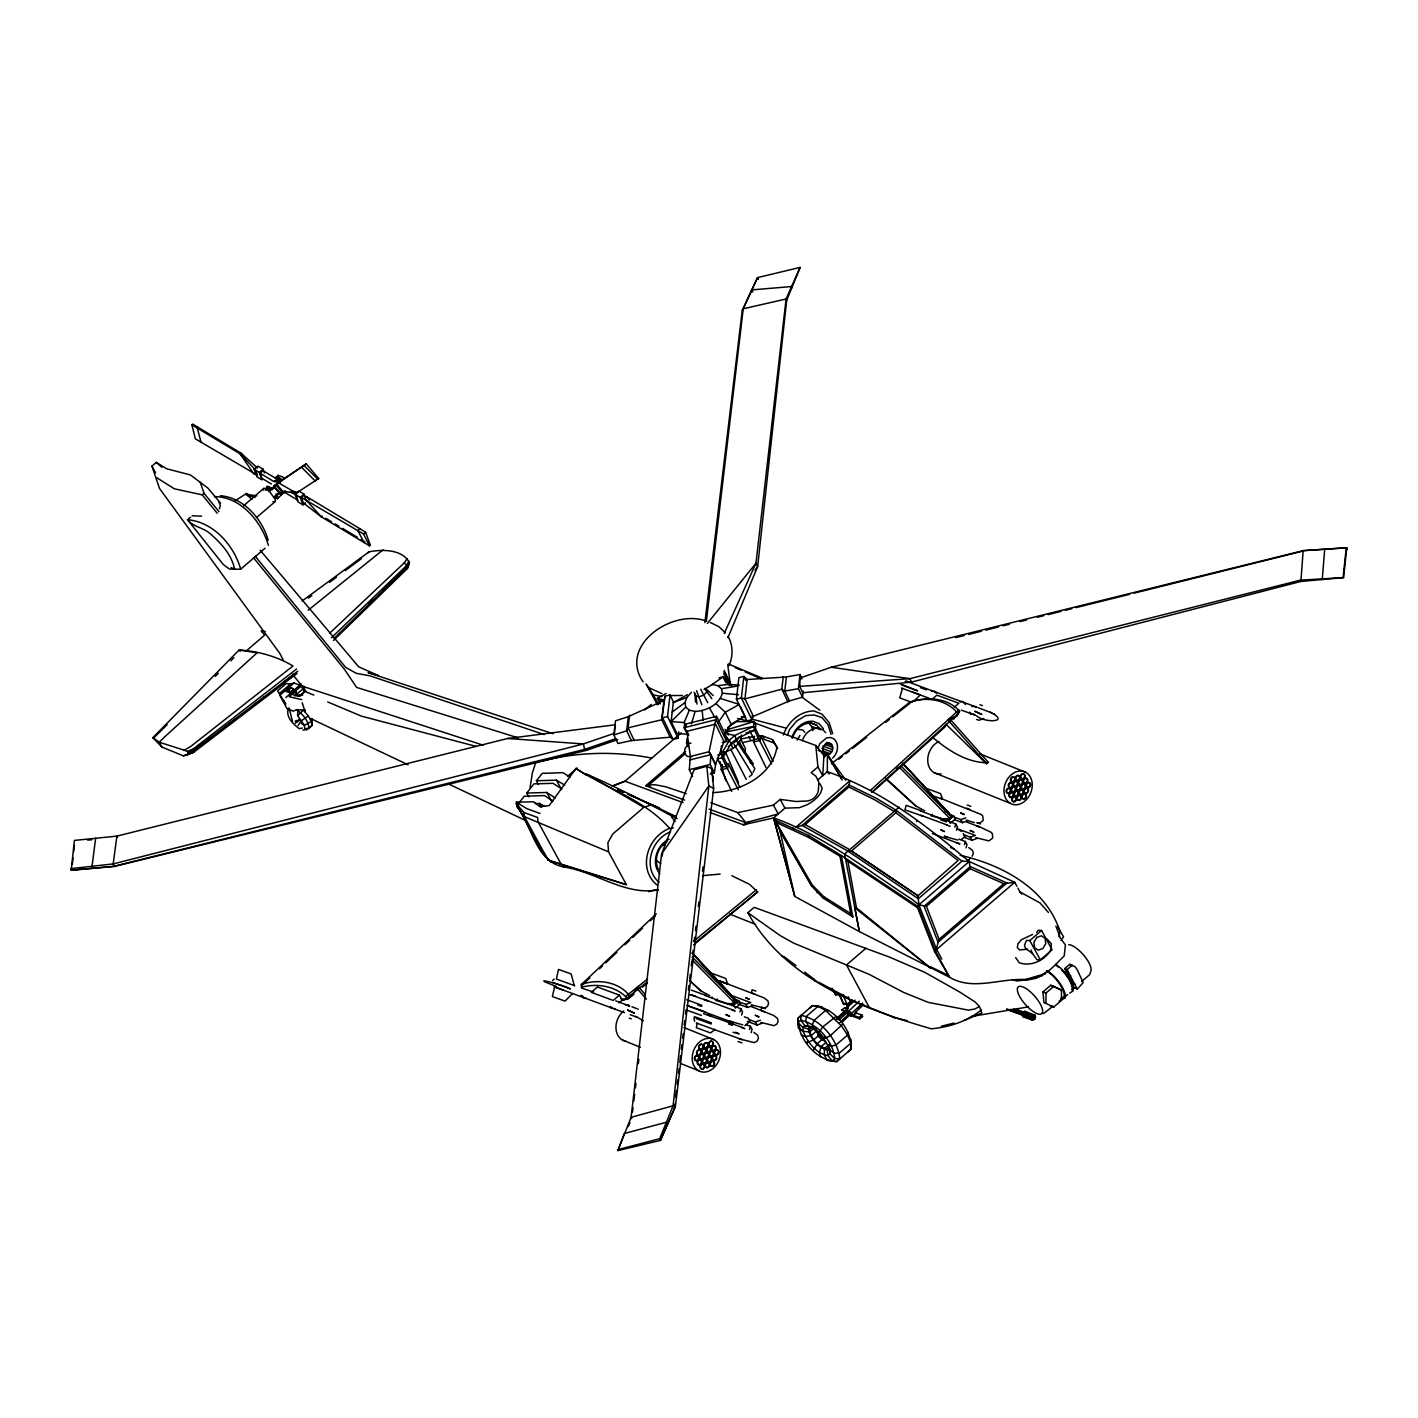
<?xml version="1.0" encoding="UTF-8"?>
<svg xmlns="http://www.w3.org/2000/svg" width="1418" height="1418" viewBox="0 0 1418 1418"><rect width="100%" height="100%" fill="white"/><g stroke="black" fill="none" stroke-linecap="round" stroke-linejoin="round"><path stroke-width="1.5" d="M721.354 745.903L721.337 754.146L722.985 757.549L717.597 758.914M1034.307 1016.157L1035.087 1015.235L1024.86 1011.3L1022.165 1013.604L1023.211 1016.777L1032.038 1020.021L1035.069 1018.815L1035.087 1015.235L1032.074 1015.199L1031.01 1016.866L1032.038 1020.021L1032.57 1016.139L1034.608 1017.114L1032.57 1018.886M1031.967 1018.159L1022.165 1015.518L1023.052 1014.88L1022.165 1013.604M1053.663 1007.099L1045.97 1003.412L1046.023 993.043L1053.769 986.379L1061.479 990.083L1061.426 1000.434L1053.663 1007.099L1049.94 1005.734M851.172 1044.499L851.101 1049.054L848.141 1051.855M593.681 992.086L581.788 988.133L581.362 984.517L656.286 913.866M581.788 988.133L581.362 984.517C597.758 978.509 618.904 981.664 629.84 996.056L628.706 998.449L622.236 1000.293L619.418 995.135L597.421 987.034L591.253 992.352L613.25 1000.452L619.418 995.135M798.334 1024.009C800.869 1042 817.796 1060.841 836.815 1061.586L851.101 1049.054C852.094 1028.493 833.199 1006.691 812.408 1005.592L798.121 1018.124L798.245 1027.873L803.084 1031.276C807.462 1041.929 815.988 1053.645 827.988 1055.595L832.189 1061.036L836.815 1061.586L839.775 1058.803C837.79 1039.199 820.473 1019.258 801.081 1015.323L798.121 1018.124L798.334 1024.009L800.851 1030.088M801.081 1015.323L800.656 1020.216L804.857 1025.657C816.857 1027.607 825.382 1039.323 829.76 1049.976L834.617 1053.361L839.545 1052.9L850.889 1043.152L850.977 1039.288M823.752 898.392L811.628 885.842L779.935 830.788L775.416 820.224L808.49 835.45L841.388 855.515L852.821 916.932L823.592 898.303L823.645 896.619L812.053 884.761L773.608 817.902L743.351 824.797L710.117 812.567M299.482 694.873L299.428 696.008L302.708 694.997L301.945 694.111L298.046 695.937L294.678 695.618L292.622 693.969L297.355 688.847L296.592 687.978L301.449 684.203M799.699 686.383L800.142 677.964L831.32 667.24L1303.16 550.663L1346.781 547.773L1343.608 577.587L1300.891 581.451L911.561 682.076L802.801 692.764L799.699 686.383L909.913 678.673L1300.271 580.175L1343.608 577.587M662.029 856.259L662.667 853.459M797.182 740.054L799.912 735.446M815.775 745.478L823.947 755.51L822.724 775.681L817.938 766.89L815.775 745.478L753.862 722.684L737.537 718.43M826.375 755.014C831.763 755.262 835.007 747.304 830.824 743.812L829.051 743.121C823.663 742.872 820.402 750.849 824.602 754.341M692.604 776.497L689.308 769.69L690.371 756.45L686.915 731.316L684.203 727.7L684.575 724.35L716.533 716.32L727.044 738.034L726.672 741.384L722.4 742.447M710.188 773.998L714.371 772.952L710.241 764.444L710.861 754.66L709.106 751.735L716.533 716.32M820.012 783.782L822.156 788.178L820.668 792.768A20.65 10.227 -28.6 0 1 806.399 805.052L799.486 807.657L784.952 808.154L773.608 817.902C824.744 835.982 867.55 870.546 912.554 899.686L918.864 904.826L926.433 906.297L970.125 868.738L969.256 861.488L962.946 856.366C921.824 822.086 878.54 789.152 827.332 771.711L817.69 780.006M297.55 715.097L298.099 709.549M72.389 864.111L73.045 857.872M73.701 851.651L74.374 845.412M1343.183 576.736L1346.267 547.667L1347.1 549.369M687.322 694.731L673.32 702.495L671.122 721.567L676.9 733.496L687.73 734.294M704.906 622.626L742.217 310.471L757.513 277.609L800.124 267.399L786.706 300.262L757.637 566.615L727.948 637.621M678.814 731.759L678.07 738.229L673.125 739.469L670.218 737.2L631.4 740.604L617.982 743.493L613.852 734.985L615.483 720.84L628.28 716.675L663.979 700.403L665.077 696.185L670.04 694.944L673.851 702.832M628.28 716.675L626.667 730.819L631.4 740.604M629.574 715.168L628.121 727.806L626.667 730.819L613.852 734.985M663.979 700.403L661.763 719.759L670.218 737.2M665.077 696.185L661.763 719.759L628.121 727.806L634.307 740.586M678.07 738.229L667.559 716.515L670.04 694.944M688.191 746.666L686.542 743.262L687.092 738.406M712.545 780.946L713.059 776.479L711.162 772.544M721.762 765.33L721.266 769.797L731.723 791.404M722.17 764.532L721.266 769.797L727.859 768.131L728.373 763.682L726.583 763.416L722.241 754.482M728.852 729.189L754.146 721.567L753.596 726.424L734.896 735.481L727.079 733.833L728.852 729.189L727.806 727.416L736.491 721.638L754.146 721.567L755.794 724.97L755.245 729.827L736.545 738.884L731.05 743.599L722.985 757.549L724.084 752.072M726.583 763.416L726.229 766.394L738.335 789.755M803.226 691.098L802.517 697.16L789.507 700.9L753.401 716.32L751.894 719.688L746.931 720.929L736.421 699.234L738.902 677.644L743.847 676.404L747.162 679.523L786.387 676.971L800.018 674.507L801.666 677.91M747.162 679.523L744.946 698.861L753.401 716.32M723.393 752.479C731.635 750.459 741.313 744.397 741.401 735.003M745.07 751.629L745.407 748.651L740.657 738.831M752.391 715.381L751.894 719.688L741.366 697.975L743.847 676.404L745.762 680.356M754.128 737.52L753.614 741.986L765.986 767.528M755.298 728.108L758.931 735.605L758.577 738.583L771.64 763.894M783.268 676.563L781.814 689.219L788 701.981M786.387 676.971L784.757 691.115L789.507 700.9M802.517 697.16L798.405 688.652L800.018 674.507M661.603 853.937L631.099 1117.313L617.876 1150.601L660.487 1140.391L675.376 1106.678L713.662 788.355L711.659 768.627L706.802 766.252L694.093 769.814L661.603 853.937L708.823 785.98L706.802 766.252M706.412 620.8L743.245 308.787L757.513 277.609L758.329 279.311L756.822 278.743M713.662 788.355L708.823 785.98L673.089 1105.81L659.671 1138.689L660.487 1140.391L674.33 1108.362L674.862 1103.966M675.642 1097.39L676.421 1090.814M677.201 1084.221L677.733 1079.842M678.513 1073.249L679.027 1068.871M679.807 1062.277L680.605 1055.701M681.384 1049.107L681.898 1044.729M682.678 1038.136L683.21 1033.757M684.256 1024.984L684.77 1020.588M685.55 1014.012L686.082 1009.616M688.421 989.87L688.953 985.475M689.733 978.899L690.247 974.503M691.293 965.729L691.824 961.333M692.604 954.757L693.118 950.361M694.164 941.587L694.696 937.192M695.476 930.616L695.99 926.22M698.347 906.474L698.861 902.096M702.513 871.361L703.044 866.983M632.499 1111.996L633.031 1107.618M633.828 1101.024L634.626 1094.43M635.424 1087.854L635.955 1083.458M638.33 1063.713L638.862 1059.317M71.733 870.333L70.9 868.631L113.192 863.916L583.365 743.954L614.561 733.23L615.004 724.811L507.679 738.477L116.896 836.124L74.392 840.413L71.219 870.227L114.433 866.469L586.467 750.335L617.663 739.611M95.644 838.268L92.046 866.274L93.092 868.401M333.443 640.546L407.391 568.547L409.412 562.538C402.127 549.05 382.133 549.28 369.034 551.815L302.14 601.002M848.85 787.025L849.701 780.964L795.959 827.173L805.194 824.567L848.85 787.025L874.445 799.646L894.138 811.451M714.371 772.952L715.594 764.444L710.861 754.66L689.928 759.906M1033.492 1015.767L1033.687 1014.561M817.176 892.72L817.388 891.248M530.048 787.77L532.406 772.845L535.844 762.157M848.017 1032.162L847.539 1035.069L850.889 1043.152M697.142 1023.158L696.344 1027.713L710.56 1032.942L714.991 1029.503L714.052 1029.397M1058.945 936.784L1059.973 931.466C1046.059 888.129 1002.012 864.82 960.128 855.249M1061.71 939.957L1065.397 944.884L1064.227 955.874C1053.273 966.527 1042.124 980.707 1025.108 979.537C1000.133 978.19 972.748 991.022 949.599 977.286L935.561 951.496L939.088 939.319L1003.784 883.68L1014.721 882.28L1016.883 886.232M781.017 830.806L779.935 830.788L794.771 896.424L773.608 817.902L794.771 896.424L859.361 931.573L949.599 977.286L934.568 951.602L917.552 907.733L918.864 904.826L969.256 861.488L1014.721 882.28L936.589 949.457L941.853 959.117M552.488 982.373L570.426 988.966C566.349 985.74 522.763 974.148 556.618 986.467M574.751 985.705L556.352 979.04L558.515 969.433L571.17 973.971L574.29 985.652M694.2 1017.752L694.448 1016.635L711.375 1022.857L711.109 1023.991L696.078 1018.443M729.437 1020.871L732.982 1022.165L732.291 1025.285L728.497 1023.956M733 1032.233L739.115 1033.846L735.623 1032.251M754.961 994.195L751.416 992.884L752.107 989.782L755.9 991.111M764.532 1011.761L760.97 1010.467L761.679 1007.347M916.471 821.625L916.719 820.508M954.03 849.063L950.539 847.468M288.492 708.273C285.231 716.657 293.101 724.049 299.198 728.639L302.282 728.037M277.981 482.563L277.379 485.009L282.643 491.213L296.344 493.074L318.696 478.486L306.27 463.881L277.981 482.563L296.344 493.074L297.177 492.347L293.03 491.372M279.47 483.201L280.073 480.755M749.856 730.749L754.181 739.682L753.614 741.986L760.225 740.32L760.739 735.853L758.931 735.605M286.135 691.452L289.219 687.056L293.721 689.095L289.52 692.693L286.135 691.452L288.935 689.042M739.93 1011.991L740.834 1008.712L704.976 995.507M741.596 1015.058L742.518 1011.796L740.834 1008.712M749.502 1029.557L750.406 1026.295L745.584 1024.505M751.168 1032.641L752.072 1029.362L750.406 1026.295M954.846 827.208L955.75 823.929L919.892 810.724M956.512 830.274L957.434 827.013L955.75 823.929M964.4 844.774L965.321 841.512L958.887 839.137M966.083 847.858L966.987 844.579L965.321 841.512M219.4 508.796L220.357 505.428L218.868 501.883M691.417 723.836L695.121 711.428C706.394 710.95 719.139 704.781 722.365 693.225L721.496 688.74L717.916 685.656L712.155 684.451L723.091 676.882L728.497 684.398L739.345 685.195M263.163 490.149L263.713 488.412L265.769 488.466L268.782 490.291L275.535 499.969L274.986 501.706L256.516 517.588M267.027 486.339L266.513 487.952L267.754 488.926L267.027 486.339L272.185 488.501M275.571 478.256L278.017 475.349L283.44 477.334M277.432 477.192L278.017 475.349M284.788 491.355L277.556 498.728L276.014 493.907M277.024 494.279L277.556 498.728L274.915 497.364L276.421 497.399M813.258 1050.632L817.335 1043.577L822.369 1039.252L826.091 1042.372L821.04 1046.697L819.444 1052.44L820.543 1056.747M818.735 1033.279L822.529 1027.111L835.946 1016.529M821.766 1039.518L820.313 1033.793L817.778 1033.474L818.328 1035.654L823.752 1037.657L823.84 1040.28L820.473 1038.437L821.607 1034.874M728.941 665.769C733.088 656.605 733.283 645.314 728.108 636.522M787.398 735.322L789.542 729.49L796.721 720.982L805.637 715.647L814.145 714.973L821.926 717.579L828.023 724.704L831.09 734.435M695.121 711.428L689.361 710.205L685.78 707.121L684.912 702.637L686.897 697.443L691.417 692.321M715.594 764.444L724.013 741.579L715.558 724.137L686.915 731.316L688.793 735.198M791.847 737.892C794.399 728.675 802.801 720.734 812.744 721.195L818.895 723.534L823.397 728.675M792.609 737.945C794.878 729.738 802.358 722.684 811.22 723.074L816.697 725.165L820.703 729.738L811.575 726.37L807.569 721.815M802.375 740.745C804.396 733.726 810.954 727.877 818.487 728.214L823.291 730.04L825.648 732.716M818.151 747.942L819.888 743.581L826.481 737.927L830.328 737.466L833.784 738.796C839.74 743.759 837.932 753.33 832.614 758.081M812.053 884.761L811.628 885.842L779.935 830.788M783.374 735.038C787.717 722.17 799.912 711.003 813.95 710.967L822.139 714.264L829.105 722.524L832.703 733.673M689.361 710.205L684.132 722.542L686.064 726.512M303.257 692.888L304.852 689.183M617.876 1150.601L624.274 1133.531L666.389 1122.241L668.179 1123.198L667.417 1124.385M628.245 1126.601L629.982 1122.595M408.685 561.227L406.948 565.215L331.369 637.834M800.124 267.399L786.086 298.985L755.989 563.212L724.244 633.367M407.391 568.547L409.412 562.538M645.208 994.514L638.047 986.414L632.074 995.56L629.025 996.872M753.135 772.367L754.872 768.627L737.626 743.014M296.592 687.978L295.121 691.045L296.291 694.377L299.428 696.008L304.285 692.232M824.691 1037.09L823.716 1038.88L830.221 1035.76L842.753 1024.168M646.892 982.16L625.48 999.3L621.013 998.892M831.391 763.806L909.612 702.3C925.919 696.415 947.649 697.443 959.596 711.287L953.694 719.139M152.86 737.679L159.241 742.217L184.234 750.193L190.632 746.542L292.977 665.981C276.953 656.339 257.597 651.057 239.093 650.011L152.86 737.679L161.882 747.056L183.347 755.829L186.857 755.032L188.186 752.728L194 750.228L297.727 671.246M959.596 711.287L956.955 716.214L953.658 717.118M742.217 310.471L743.245 308.787L786.086 298.985L786.706 300.262M674.33 1108.362L675.376 1106.678L673.089 1105.81L631.099 1117.313L631.719 1118.589M739.345 736.704L737.165 740.161L728.249 746.648M807.675 1041.167L806.47 1043.01L813.861 1039.678L818.895 1035.353L816.201 1031.258L811.167 1035.601L805.264 1036.523L801.205 1035.016M329.525 633.35L404.29 562.84L407.126 558.55M298.046 725.502L301.254 720.681M943.59 727.7L945.983 724.226L985.386 762.724L986.662 763.699L988.275 762.317L949.581 718.571L947.968 719.954L986.662 763.699M717.792 722.95L725.307 712.208L739.327 704.445L720.379 698.436M723.57 734.861L731.085 724.119L745.106 716.356L740.285 706.43M673.266 827.917L669.58 828.396C645.438 800.195 606.549 788.443 575.938 768.45L549.245 805.53L540.045 806.789L533.753 801.808L516.453 802.145L517.038 806.629C532.424 826.109 535.455 862.41 564.594 867.142C595.755 871.893 626.047 896.247 658.306 889.777M1036.647 932.424L1038.206 930.297L1041.574 930.456L1052.085 949.794L1040.333 959.897L1036.948 959.702L1032.481 953.481L1025.586 948.482L1024.47 945.168L1026.455 940.418L1029.822 940.559L1041.574 930.456M972.128 856.206L973.351 853.53L972.606 850.499L968.742 847.592M755.014 570.125L757.637 566.615L755.989 563.212L707.281 623.477M518.049 804.059L524.27 796.172L544.459 795.604L552.931 801.152M528.79 796.827L526.734 793.052L533.948 783.87L553.073 783.321L561.634 788.851M538.468 784.526L536.412 780.751L542.243 773.359L562.893 772.686L570.001 777.082M849.683 1003.412L852.661 1000.239L847.078 1004.334L842.877 994.567M847.397 1008.57L844.933 1007.666L841.867 1009.917L847.29 1011.92L848.035 1010.999L851.066 1016.068L856.72 1013.196L862.126 1015.182L862.729 1016.582L859.663 1018.833L851.544 1015.855M958.869 709.975L870.617 790.234M688.563 744.131L685.071 748.314L684.238 753.33L687.429 756.468L691.683 756.733M295.263 723.286L299.322 719.156M153.428 738.246L167.129 724.704M215.288 676.386L218.39 673.266M230.833 660.806L233.935 657.686M685.78 707.121L671.122 721.567L684.132 722.542L686.294 725.537M857.872 1008.517L862.25 1004.245M334.063 638.366L407.657 566.526L404.29 562.84M368.591 604.369L373.342 599.761M382.825 590.544L392.325 581.345M852.892 1000.523L846.404 1008.216L847.503 1011.938L850.889 1013.994M841.867 1022.413L849.382 1015.253M854.575 1013.179L863.597 1004.582M913.99 700.953L920.335 694.944L912.359 692.019M841.583 1021.758L849.222 1014.526M581.841 985.404L589.817 977.888M599.371 968.866L602.561 965.853M605.752 962.857L616.919 952.329M624.877 944.813L629.663 940.294M632.853 937.298L642.425 928.276M650.401 920.761L655.169 916.241M809.448 1008.375L812.408 1005.592L822.032 1006.78M819.32 1032.304L809.838 1026.667L808.331 1028.085C809.341 1038.082 818.168 1048.256 828.059 1050.259L829.565 1048.824L828.236 1044.977M829.76 1049.976L829.902 1053.787L827.988 1055.595L826.995 1048.895C818.257 1047.122 810.44 1038.118 809.554 1029.291L810.883 1028.032M839.633 1022.857L850.481 1012.594M826.995 1048.895L828.342 1047.636M832.189 1061.036L834.794 1058.572L839.775 1058.803M731.83 875.704L749.502 884.336L757.691 891.904L693.562 945.026M839.066 1020.109L859.29 1001.179M852.36 1012.629L862.693 1003.022M855.125 1000.151L846.404 1008.216L847.804 1009.137L836.815 1019.223M837.205 1019.524L844.933 1012.399M836.212 1018.798L845.022 1010.768M871.751 792.308L958.089 713.821C947.135 699.428 926.007 696.273 909.612 702.3M872.3 792.254L945.558 726.459M969.256 861.488L962.007 861.169L918.315 898.746L918.066 895.733L958.107 860.513L895.928 812.744L895.821 810.015L876.129 798.192L849.116 785.005L802.109 825.418L847.964 851.154L918.315 898.746L918.864 904.826L936.589 949.457M191.873 424.815L240.067 453.831L255.488 469.854L257.491 475.331L195.347 438.836L191.873 424.815L192.706 424.088L240.918 453.104L257.58 468.046M283.352 660.487L279.878 653.485L159.525 488.466L151.939 466.114L156.281 462.374L166.704 468.791L190.455 474.959L207.843 488.04L220.552 503.142M198.165 427.367L197.315 428.094L201.019 442.239M156.476 477.582L174.361 488.802L202.189 494.847L204.015 493.287L200.257 482.368M190.632 517.109L187.548 519.75L223.282 564.524L229.486 569.079L234.59 569.061C231.524 554.367 220.836 542.881 209.811 533.381C203.004 527.496 193.291 526.982 187.548 519.75C213.249 521.789 234.059 545.363 240.688 569.185L235.016 569.203L231.099 567.643M254.212 469.393L259.264 472.442L261.993 479.887L256.942 476.838L254.212 469.393L257.987 466.15L263.057 469.181L264.404 472.921M259.264 472.442L263.057 469.181M271.387 483.999L261.976 478.345L260.114 473.257L263.057 470.723L277.059 479.142L274.117 481.677M252.049 499.242L245.722 494.173L256.924 495.892M243.559 505.747L263.713 488.412M265.219 490.185L268.144 487.668L272.611 489.759L271.76 488.767L268.835 491.284L275.074 487.26L279.966 493.021L274.418 496.938M274.862 481.89L277.804 479.373L281.526 480.737L278.584 483.254M266.726 490.238L269.65 487.703L268.941 486.392M276.368 481.925L279.311 479.408L278.123 477.21L275.925 477.157L277.804 479.373M285.443 491.089L280.675 494.705L273.532 486.303L306.27 463.881M273.532 486.303L279.559 481.588M268.941 491.567L271.76 488.076M303.736 465.529L301.626 467.32L315.133 480.968L315.966 480.241M273.727 497.044L279.966 492.383M280.675 494.705L284.451 491.461M305.473 502.681L302.956 504.843L297.904 501.812L295.174 494.35L298.95 491.107L304.001 494.155L305.366 497.878M318.696 478.486L317.845 479.213L304.179 465.689M302.956 504.843L300.226 497.399L304.001 494.155M301.36 497.47L303.452 495.662L306.908 496.832L365.596 532.158L370.328 545.097L369.495 545.824L321.301 516.808L303.363 502.947L301.36 497.47L363.504 533.966L369.495 545.824M240.688 569.185L265.042 548.252M322.134 516.081L321.301 516.808L304.817 498.622L306.908 496.832L309.443 500.04M359.942 528.754L357.832 530.545L364.054 542.545L364.887 541.818L361.165 539.584M363.504 533.966L365.596 532.158M247.37 649.976L264.581 635.175L261.337 630.886L265.343 631.506M279.736 693.225L290.655 683.831L294.022 683.015L300.12 685.266L285.833 697.532M294.022 683.015L279.754 695.281L287.163 708.911L293.26 711.145L296.38 709.886L305.224 709.993M286.702 689.219L288.74 689.981L291.257 687.801M292.711 693.686L289.219 696.717L301.786 699.623M305.898 690.974L302.761 689.343L301.573 686.011L295.121 691.045L296.256 691.151L296.291 694.377L304.427 687.907L303.842 686.241M295.245 721.088L296.486 722.081L299.269 719.67M296.486 722.081L299.801 719.334M302.867 729.986L306.66 729.65L311.854 725.679L311.907 718.82L311.854 725.679L308.911 728.196L304.764 728.763L304.338 725.307L297.656 715.718L303.399 710.134L308.255 715.877L301.75 720.539L299.623 720.486M567.572 776.32L577.286 767.953M644.694 710.01L651.163 704.445M681.172 732.84L624.93 781.212L612.771 786.21M684.646 800.106L645.722 785.767L685.585 751.487M685.568 753.454L649.019 784.881L645.722 785.767M749.271 776.816L752.267 774.246L734.116 744.344M552.63 980.476L554.154 979.164M743.351 824.797L745.868 822.635L778.234 813.932L773.448 805.14L737.714 812.603L710.879 802.73M823.947 755.51L826.464 753.348L827.403 754.199L841.459 778.464M745.124 824.939L748.686 821.891M823.84 757.265L827.403 754.199L827.332 771.711L829.14 774.033M773.448 805.14L780.166 799.38L796.136 801.507L804.236 801.099A14.464 13.436 27.7 0 0 818.523 788.816L818.806 782.027L815.953 776.302L811.22 772.668L817.938 766.89M932.264 699.145L936.89 695.157L958.887 703.257L954.243 707.245M619.081 1002.845L622.165 1000.186L628.706 998.449L633.828 994.231M896.442 768.857L900.979 765.915L951.62 817.229L950.025 818.611L942.084 818.789L930.757 815.651L932.37 814.269M981.274 1009.97C967.306 1021.421 949.227 1027.111 931.325 1028.812C862.392 1008.872 784.119 979.129 747.871 912.713L754.163 907.307L889.192 956.973L924.678 972.287L959.773 992.068L975.424 1002.189L979.359 1006.443L981.841 1012.984L964.612 1020.233M899.172 807.126L844.614 854.044L859.361 931.573L854.558 906.776M895.928 812.744L851.438 850.995L847.964 851.154M717.455 999.052L715.771 1000.488L727.097 1003.643L735.038 1003.465L736.633 1002.083L693.384 954.385M942.084 818.789L948.607 820.242L950.273 823.326L955.324 819.001L953.64 815.917L947.898 813.808L948.731 813.081L951.62 817.229M732.078 1003.926L736.208 1000.381L691.949 952.878M733.691 1005.025L738.725 1000.7L740.409 1003.784L735.375 1008.109L733.691 1005.025L730.43 1003.82M948.607 820.242L953.64 815.917M744.929 1025.675L749.962 1021.35L748.296 1018.266L744.361 1016.83M961.528 839.456L964.878 836.567L963.212 833.483M866.008 948.181L846.493 964.967L869.429 1007.773M967.147 861.222L970.408 858.422M814.694 1027.607L809.643 1031.95L803.084 1031.276L802.942 1027.465L798.05 1022.679L800.656 1020.216C817.761 1023.69 833.057 1041.273 834.794 1058.572L829.902 1053.787L829.565 1048.824M829.477 1044.233L824.443 1048.558L824.319 1055.116L827.19 1060.398L831.143 1060.859M1064.67 968.654L1069.704 964.329L1075.004 966.651L1077.361 969.983L1083.175 982.656L1077.237 989.09L1073.391 987.3L1072.877 982.851L1064.67 968.654L1067.151 969.575L1077.237 989.09M1067.151 969.575L1072.203 965.233M1045.97 1003.412L1043.932 1002.668L1042.974 991.926L1050.738 985.262L1053.769 986.379M1026.26 1015.572L1023.211 1016.777L1023.654 1015.589L1007.259 1009.634M1053.025 1006.142L1043.666 1013.515M1060.894 999.371L1064.032 996.677A19.214 6.647 49.3 0 0 1052.475 975.424L1046.626 970.781M1075.145 987.123L1071.919 989.888A19.214 6.647 49.3 0 0 1061.763 970.054M1081.58 981.575L1089.644 974.662L1090.938 970.834A17.193 5.956 49.3 0 0 1080.587 951.832A18.718 6.47 49.3 0 0 1068.693 944.672M1067.594 994.55L1059.211 1001.161M1060.859 940.294L1063.571 936.89L1057.686 926.929M642.372 987.194L647.477 982.975M647.601 978.952L625.586 996.517C613.923 985.528 596.393 983.312 581.309 987.247M693.544 941.304L756.485 889.706M694.607 943.289L757.691 891.904M308.185 610.236L382.984 549.865M294.678 695.618L297.124 693.65M301.945 694.111L298.046 695.937M838.836 759.215L842.31 756.485M845.784 753.756L849.258 751.026M852.732 748.279L866.646 737.342M885.754 722.311L889.228 719.582M892.702 716.852L910.09 703.168M292.622 693.969L296.256 691.151M184.234 750.193L187.477 751.416L193.291 748.917L296.539 669.048M194.798 750.087L210.484 738.104M224.434 727.452L234.892 719.458M252.333 706.129L257.562 702.14M261.054 699.464L264.528 696.805M283.706 682.147L294.164 674.153M297.036 673.461L193.752 752.249L186.857 755.032M308.309 598.148L311.836 595.525M329.508 582.39L336.562 577.126M345.389 570.55L361.289 558.727M672.167 712.049L684.912 702.637M851.066 1016.068L850.056 1011.743L853.636 1015.43L859.06 1017.433L862.126 1015.182M1025.108 979.537L1042.531 974.52L1047.264 971.295M234.608 501.139L246.555 493.446L249.976 495.768M271.76 488.767L275.092 486.622M306.66 729.65L308.911 728.196C308.539 720.326 302.371 714.052 296.451 709.496M1069.704 993.096L1073.018 990.969A20.738 7.179 49.3 0 0 1060.558 968.033L1055.825 964.293M1065.131 997.758L1061.816 999.885L1060.965 998.644L1064.032 996.677L1065.131 997.758A20.738 7.179 49.3 0 0 1052.652 974.822L1047.937 971.064M811.752 885.949L823.592 898.303M669.58 828.396C647.441 836.691 637.32 868.631 656.835 884.885M670.484 831.852C651.128 839.155 642.141 868.064 659.086 882.315M704.002 689.467L713.502 683.884M669.101 839.155C656.818 844.667 650.632 863.19 659.849 873.789M667.045 841.707C657.668 846.847 653.751 859.769 658.271 869.411M666.106 693.42L657.367 698.436L660.363 703.931M979.359 1006.443L974.999 1008.96L968.459 1010.148L928.116 1002.349L903.567 992.37L869.039 974.308L793.708 943.147L780.237 935.614L747.871 912.713M777.365 822.972L808.809 837.542L839.97 856.224L841.388 855.515L917.836 906.439L935.561 951.496L934.568 951.602M931.52 691.062L935.26 691.505L936.235 693.313M975.85 707.369L977.037 707.298L975.017 706.554L976.523 707.281M586.095 998.024L584.11 998.396L581.167 995.276L583.56 997.581L554.119 986.751M625.09 1004.813L628.812 1005.256M628.475 1006.053L629.663 1005.982L627.642 1005.238L629.149 1005.965M847.078 1004.334L850.765 1002.615L848.248 996.765M612.08 785.962L624.93 781.212L683.104 802.623M1013.427 1009.067L1024.576 1012.487M183.347 755.829L193.752 752.249L193.291 748.917M673.32 702.495L686.897 697.443M954.367 817.229L960.784 819.604L965.764 817.831M954.491 819.746L962.467 822.67L967.43 820.898M963.921 834.812L970.355 837.169L975.318 835.397L956.725 828.555M964.063 837.311L972.021 840.254L977.002 838.463M733.549 999.85L745.868 1004.387L750.849 1002.615L730.181 994.993M737.59 1003.784L747.552 1007.454L752.515 1005.681M749.005 1019.595L755.439 1021.953L760.403 1020.18M747.144 1021.368L757.106 1025.037L762.086 1023.247M745.992 733.053L755.245 729.827L753.596 726.424L728.586 731.44M615.855 738.654L584.659 749.378L113.688 866.309L71.219 870.227M740.887 739.044L754.642 736.314M742.802 742.571L754.589 739.93M1032.57 934.462L1021.385 939.726L1017.929 943.856L1017.309 947.596L1019.666 949.918L1027.571 949.227M648.824 891.727L654.318 890.061M953.977 1023.087L941.304 1026.207M617.45 1149.75L659.671 1138.689L661.178 1139.257M667.559 716.515L662.596 717.756L673.125 739.469M736.421 699.234L741.366 697.975L744.946 698.861L781.814 689.219L784.757 691.115L798.405 688.652M757.425 736.686L760.739 735.853L773.111 761.395M754.181 739.682L758.577 738.583L754.057 729.206M690.371 756.45L709.106 751.735L715.292 764.515M717.738 755.05L721.337 754.146L729.401 740.196L734.896 735.481L737.927 744.149M689.308 769.69L710.241 764.444M719.05 677.893L723.091 676.882L725.981 682.856M955.661 637.657L964.258 635.512M968.565 634.431L981.451 631.223M985.758 630.141L998.644 626.933M1002.951 625.852L1009.403 624.257M1020.145 621.58L1026.597 619.967M1037.338 617.291L1043.79 615.678M1048.097 614.614L1061.001 611.388M1065.29 610.325L1071.742 608.712M1076.032 607.631L1129.774 594.248M1134.081 593.167L1301.759 551.372M818.328 1035.654L819.267 1037.072L822.812 1036.239M1042.531 974.52L1045.332 973.865M538.007 761.696L548.801 759.41M949.581 718.571L953.481 717.792M971.206 1016.511L1028.511 1006.869M960.075 702.034L962.627 701.378L965.552 704.516M974.414 714.406L970.692 713.963L969.699 712.155M615.199 1008.73L611.477 1008.287L610.484 1006.461M1034.608 1017.114L1035.636 1016.919L1032.127 1015.625M550.964 758.949C583.986 751.753 618.727 751.611 651.801 758.098M721.496 688.74L737.52 686.046M717.916 685.656L728.497 684.398M1028.812 979.572L1016.866 980.972L1012.434 979.625M796.951 729.26L802.748 729.951L804.75 732.237M661.798 845.482L664.847 845.128M702.53 875.65L720.114 874.073M87.615 840.112L91.886 839.722M856.472 907.857L855.036 907.981L930.385 967.945L856.472 907.857L847.893 861.222L845.057 857.748M724.013 741.579L726.672 741.384L716.143 719.67L684.203 727.7L688.014 735.587M1346.781 547.773L1303.16 550.663L1300.891 581.451M848.159 1007.879L846.564 1004.192L843.763 1004.387L839.421 994.94M201.586 516.17L192.174 515.78M758.595 736.119L762.547 735.942L772.456 739.576L776.887 746.985C772.828 775.699 739.381 792.059 712.722 792.538M654.62 890.38L657.952 890.256M536.412 780.751L556.423 780.166L564.648 785.076M526.734 793.052L546.799 792.467L555.2 797.979M535.1 803.563L539.372 803.457L544.565 806.222M1038.525 975.885L1041.911 975.797M831.994 988.169L835.663 994.904L841.548 994.816M848.035 1004.174L843.763 1004.387L839.58 994.621M682.288 695.494L671.494 695.547M828.679 1010.431L825.613 1010.449L818.08 1006.319L806.753 1016.05L805.672 1020.854L808.544 1026.136L812.727 1027.04L813.453 1028.351M686.542 743.262L690.956 743.245M214.419 496.654C240.564 496.424 261.656 521.789 268.392 545.363M1032.18 978.012L1035.902 978.048M282.359 492.915L284.274 492.968M272.93 501.653L274.986 501.706M290.655 683.831L286.011 683.671L277.609 690.885L285.709 704.197L283.724 700.545M507.679 738.477L583.365 743.954L584.659 749.378L586.467 750.335M722.365 693.225L738.459 694.714M220.339 495.715C243.471 497.541 262.188 518.758 268.162 540.187M816.573 1029.149L813.418 1028.812L812.319 1024.505L814.286 1020.198L825.613 1010.449L841.548 1026.012L847.539 1035.069L836.195 1044.818L831.657 1046.236L827.598 1044.729M905.127 681.367L911.561 682.076L909.913 678.673L831.32 667.24M1325.67 549.28L1324.713 549.174L1322.25 579.519M902.397 688.35L899.774 697.904L911.951 702.389M979.944 704.764L982.444 705.561M983.826 718.447L979.129 720.273L976.63 719.475M966.562 808.136L969.877 809.412M922.817 816.165L904.968 809.838L906.226 805.335L920.902 810.617M977.463 823.096L979.395 823.326L983.188 820.473L982.763 815.953L981.362 814.588L940.577 798.316M976.116 825.701L979.678 827.013L966.385 821.873M946.834 825.099L950.149 826.375M944.353 836.088L947.667 837.364M956.388 842.664L959.951 843.976L932.441 833.607M781.956 956.335L783.924 956.565L796.047 965.64M814.836 980.955L816.821 981.185M711.499 973.209L725.715 978.438L727.629 983.986L715.416 979.732M848.815 999.211L894.439 1017.592L907.254 1020.747M691.31 990.119L705.987 995.401M892.471 1017.344L894.439 1017.592M690.991 994.727L690.052 994.621L707.901 1000.948L704.143 999.566M731.918 1009.882L735.233 1011.158M572.5 993.575L565.038 1001.126L552.382 996.588L554.562 986.963L562.999 989.959M705.42 1011.938L687.57 1005.592M631.932 1006.762L638.224 1009.191M701.467 1015.43L686.791 1010.148M717.473 1018.532L703.381 1013.569M741.472 1027.447L744.804 1028.724M630.141 1014.685L636.912 1017.167M742.323 1039.713L696.398 1023.052M741.844 1042.85L738.069 1041.521M988.275 762.317L985.386 762.724C965.126 761.838 947.596 749.714 932.424 737.289M957.735 840.059L944.388 836.39M742.819 1024.842L729.472 1021.173L686.844 1005.486M657.456 704.817L646.129 684.025L653.308 694.944L661.887 696.575M809.838 1026.667L804.857 1025.657L802.942 1027.465L809.554 1029.291M706.572 621.19C672.699 608.198 618.177 645.438 643.063 681.828M741.206 716.657L745.514 717.579M842.771 1002.756L846.564 1004.192M114.433 866.469L113.192 863.916L116.896 836.124L117.517 837.4M1031.967 1017.078L1010.75 1009.279M663.748 700.013L657.367 698.436L662.649 701.609M751.717 719.068L786.192 728.143M476.271 746.435L361.395 716.125L327.718 701.945M517.038 806.629L524.465 816.679L548.128 860.159L626.348 884.566M966.19 820.065L974.503 822.635M975.761 837.648L988.949 840.909L992.76 838.038L992.334 833.536L990.934 832.153L978.562 826.357M751.274 1004.848L764.479 1008.109L767.386 1006.443L768.609 1003.784L767.865 1000.736L763.983 997.847L719.564 980.866M760.846 1022.431L774.033 1025.693L776.94 1024.026L778.163 1021.35L777.418 1018.319L773.554 1015.412L751.469 1006.656M739.044 1038.756L754.305 1042.655L757.212 1040.989L758.435 1038.313L757.691 1035.282L753.827 1032.375M518.208 737.874L356.627 687.411L344.131 668.871L253.468 557.717M304.143 691.133L313.821 695.086M483.201 745.194L302.123 686.117L292.285 674.117M553.055 733.744L368.095 672.611L378.571 675.642L358.683 666.814L260.097 550.149M544.211 734.577L370.08 675.854L356.237 673.302L345.744 667.488L255.222 556.211M587.531 774.547C618.035 787.841 647.955 803.315 677.148 818.682M245.722 494.173L255.045 497.523M666.566 813.188L675.695 816.484L651.961 804.839L643.985 807.179L612.718 834.05L607.879 842.735L608.535 851.846L626.455 884.797L548.128 860.159M661.798 693.544L649.302 687.89M1006.638 1008.889L1023.052 1014.88M1008.216 1009.651L1022.52 1014.863M906.191 681.154L932.725 690.991M961.812 701.697L934.072 691.488L935.579 692.214M978.402 707.812L991.749 712.882M920.406 687.641L926.486 689.892M899.863 683.689L917.676 690.85L901.742 684.983M901.494 688.067L928.967 698.188M961.386 710.117L971.879 713.981L970.355 713.254M973.227 714.477L975.265 715.221L973.741 714.495M976.612 715.718C982.993 722.79 1011.743 722.95 990.243 712.173M809.394 722.471L816.697 725.165M826.889 742.358L830.824 743.812M826.233 743.121L832.118 745.283M824.886 744.45L832.738 747.339M822.794 746.045L832.596 749.643M821.908 748.261L831.71 751.877M926.415 788.426L940.63 793.655L942.545 799.203L930.332 794.949M822.369 750.796L830.221 753.685M967.253 805.016L970.816 806.328M818.151 750.282L826.464 753.348L845.748 780.201M822.458 752.621L828.342 754.784M777.702 748.651L774.37 743.085L764.462 739.452L762.547 735.942M976.825 822.6L980.37 823.893M940.435 819.693L946.338 821.873M920.849 815.279L947.242 825.01M686.117 793.601L665.432 786.706L655.471 784.792L649.019 784.881L650.454 787.504M709.142 809.111L745.868 822.635L737.714 812.603M1065.556 971.419L1068.286 972.429M293.721 689.095L289.219 687.056M1068.605 974.999L1070.643 975.744M1073.391 987.3L1076.457 988.435M1061.479 990.083L1050.738 985.262M1042.974 991.926L1046.023 993.043M540.01 813.471L526.468 808.49L516.453 802.145L518.545 806.027M551.053 862.162L543.076 853.14L516.063 803.492L524.04 812.514L537.582 817.495L537.989 821.66L561.652 865.14L564.594 867.142L561.546 864.927M1031.542 1017.521L1035.069 1018.815L1034.289 1018.195M850.038 1015.696L841.867 1009.917M720.114 981.221L727.629 983.986M761.909 1007.383L765.454 1008.677M738.725 1000.7L732.982 998.591L733.744 997.918L692.498 952.967M816.201 1031.258L819.586 1032.517M691.718 994.833L695.777 996.34M703.895 999.318L734.347 1010.538M686.773 999.743L701.804 1005.291L701.556 1006.408L697.798 1005.025M707.369 1014.65L711.818 1016.458M717.526 1018.39L743.918 1028.103M615.802 1000.878L626.277 1004.742M584.907 998.077L612.647 1008.304L611.14 1007.578M614.012 1008.801L624.487 1012.665M629.255 1018.142L631.276 1018.886M1017.539 1010.821L1023.654 1013.072M1016.405 1009.456L1025.391 1012.877M660.699 863.509L655.949 860.177M729.685 914.078L755.599 924.412M979.678 753.756L1025.834 772.367A17.37 13.542 -68 0 1 1024.523 801.4A17.37 13.542 -68 0 1 1003.997 789.897A17.37 13.542 -68 0 1 1025.834 772.367M934.143 772.668L1010.396 803.403M683.955 1027.554L714.052 1039.678A17.37 13.542 -68 0 1 712.758 1068.729A17.37 13.542 -68 0 1 692.214 1057.208A17.37 13.542 -68 0 1 714.052 1039.678M622.36 1039.997L640.422 1047.264M680.569 1063.447L698.631 1070.732M805.194 824.567L848.638 849.098M728.285 663.908L762.778 678.389M735.198 667.665L741.242 670.253M745.265 671.99L761.395 678.885M608.535 851.846L524.465 816.679L524.04 812.514M617.574 789.56L623.566 792.201M627.554 793.956L659.618 808.242L627.625 794.08M617.628 789.649L623.619 792.308M970.125 868.738L1003.784 883.68M750.033 762.441L753.437 764.018L738.406 742.323M944.867 811.238L948.731 813.081L904.542 764.905M310.329 718.394L408.189 764.834M447.928 783.675L526.043 820.738M993.22 713.591L994.603 714.264M976.187 706.572L971.915 706.394L973.67 706.058L963.176 702.194L964.683 702.92M1024.86 1011.3L1026.827 1013.657M930.084 966.562L947.206 974.822M710.383 622.52L719.086 626.791L725.325 632.836M1017.911 888.129L1019.985 891.94L1040.05 902.965L1048.469 912.483M1069.704 964.329L1072.274 965.64M752.869 291.948L751.15 291.044L751.894 289.892L791.616 286.542L792.148 287.677M800.142 677.964L801.932 678.921M818.7 982.195L848.903 998.432M886.41 779.546L915.78 805.973L924.66 810.777M689.378 980.441L700.793 990.81L709.691 995.631M635.672 1016.316L643.329 1020.73M586.183 773.767L643.772 807.356M278.123 477.21L281.331 479.142L281.526 480.737M278.477 482.315L275.659 480.613L273.497 481.305L260.114 473.257M295.174 494.35L300.226 497.399M290.389 491.78L296.025 495.166L297.886 500.27L284.504 492.223M325.856 518.314L331.422 521.682M335.144 523.916L338.867 526.149M342.589 528.4L357.46 537.351M301.236 723.446L304.338 725.307L311.357 721.549L308.255 715.877M959.171 830.026L961.634 831.551M823.645 896.619L850.694 913.564L852.821 916.932M801.719 696.965L819.817 710.258M575.938 768.45L586.201 775.061M1072.877 982.851L1075.429 984.535M847.893 861.222L917.552 907.733M918.066 895.733L851.438 850.995L917.393 895.52L918.315 898.746M817.814 1034.396L824.283 1038.915M544.902 854.416L540.701 850.109M804.697 972.11L815.084 979.891M895.821 810.015L962.007 861.169M1055.985 965.162L1058.909 967.484M276.829 496.14L278.07 497.115M724.527 736.013L729.401 740.196L732.929 748.438M156.281 462.374L161.918 467.32M715.86 703.558L725.307 712.208L731.085 724.119M885.878 778.216L915.78 805.973M689.768 980.582L700.793 990.81M713.219 695.582L706.82 689.573L706.483 692.374L703.576 695.174L699.446 696.699L696.008 696.203L694.891 693.916L695.529 702.034M369.034 551.815L367.776 552.896M817.778 1033.474L824.301 1039.837M899.366 767.298L950.025 818.611M692.126 956.99L736.633 1002.083M692.055 959.915L735.038 1003.465M855.674 1012.133L856.72 1013.196M951.194 815.527L902.451 763.203L948.731 813.081M1046.98 938.964L1051.341 943.768L1050.667 950.202C1044.481 960.553 1030.975 966.881 1019.276 962.769L1015.678 957.593M818.895 1035.353L821.217 1037.941M819.267 1037.072L820.473 1038.437M636.434 987.797L646.466 999.141M711.854 698.684L704.569 688.404M275.783 484.85L282.926 493.251M1019.985 891.94L1021.811 894.12M671.281 816.644L675.145 821.412M217.202 513.245L202.189 494.847M204.015 493.287L219.01 511.703M244.711 457.925L240.918 453.104L240.067 453.831L254.035 474.179M847.29 1011.92L848.567 1013.569M818.239 1033.031L823.84 1040.28M261.337 630.886L262.401 632.322M240.156 651.465L239.093 650.011L257.101 652.776L164.045 737.449L159.241 742.217L161.882 747.056M725.059 729.384L728.444 734.985M826.464 753.348L842.15 779.971M302.123 686.117L305.171 691.452M707.742 702.672L700.687 689.219M709.461 707.812L714.672 717.278M1029.822 940.559L1040.333 959.897M960.784 819.604L962.467 822.67M970.355 837.169L972.021 840.254M1032.57 1016.139L1023.229 1011.938L1023.672 1012.86M772.456 739.576L774.37 743.085M748.722 736.598L750.636 740.125M780.166 799.38L784.952 808.154M653.308 694.944L658.466 704.391M819.125 1033.137L822.954 1040.174M745.868 1004.387L747.552 1007.454M755.439 1021.953L757.106 1025.037M712.031 997.067L712.758 998.378M556.423 780.166L561.581 789.631M546.799 792.467L551.957 801.932M539.372 803.457L541.428 807.232M625.586 996.517L626.313 997.847M296.273 720.433L297 721.744M151.939 466.114L155.572 472.797M187.477 751.416L188.186 752.728M730.625 749.041L746.293 779.386M1060.487 938.326L1055.878 926.114M833.11 989.693L835.663 994.904M724.173 670.413L731.812 686.206M723.889 671.831L730.465 685.408L727.753 664.812M723.783 673.763L729.526 685.603M739.186 741.33L744.893 753.118M696.557 690.743L701.875 704.799M694.093 692.214L696.008 696.203L697.018 704.09M728.373 763.682L739.806 787.256M721.691 757.035L726.229 766.394L721.833 767.492L717.295 758.134M1030.992 950.095L1032.481 953.481M859.06 1017.433L859.663 1018.833M846.121 1003.465L848.141 1008.145M844.933 1007.666L845.553 1009.084M725.573 752.143L738.548 782.647M926.433 906.297L939.088 939.319M289.095 708.078L292.604 721.815M302.194 702.814L305.154 711.889M724.58 776.231L726.016 780.839L720.096 761.75M811.575 726.37L812.869 730.625M288.74 689.981L289.52 692.693M694.005 1018.656L694.643 1021.332M1024.558 1015.607L1024.824 1016.795L1033.651 1020.038L1033.474 1018.886M793.194 827.935L793.601 829.991M839.97 856.224L850.694 913.564M808.49 835.45L808.809 837.542M268.782 490.291L268.906 491.39M740.586 736.456L740.905 739.434M702.194 710.578L703.115 720.557M700.173 1049.231A2.606 2.038 -68 0 1 700.067 1045.048A2.606 2.038 -68 0 1 703.363 1046.041A2.606 2.038 -68 0 1 700.687 1049.391L699.677 1049.036A2.606 2.038 -68 0 1 699.57 1044.853A2.606 2.038 -68 0 1 702.849 1045.846A2.606 2.038 -68 0 1 700.173 1049.196M625.692 1041.184A17.37 13.542 -68 0 1 615.979 1028.635A17.37 13.542 -68 0 1 623.672 1010.945M715.31 1055.63A2.606 2.038 -68 0 1 715.221 1059.849A2.606 2.038 -68 0 1 712.031 1058.626A2.606 2.038 -68 0 1 714.814 1055.435L715.824 1055.825A2.606 2.038 -68 0 1 715.736 1060.061A2.606 2.038 -68 0 1 712.527 1058.838A2.606 2.038 -68 0 1 715.328 1055.648M713.36 1061.373A2.606 2.038 -68 0 0 710.383 1064.298A2.606 2.038 -68 0 0 713.431 1065.875A2.606 2.038 -68 0 0 713.821 1061.603L712.846 1061.16A2.606 2.038 -68 0 0 709.869 1064.103A2.606 2.038 -68 0 0 712.935 1065.662A2.606 2.038 -68 0 0 713.325 1061.408M1012.594 791.793A2.606 2.038 -68 0 1 1012.523 787.61A2.606 2.038 -68 0 1 1015.802 788.621A2.606 2.038 -68 0 1 1013.108 791.953L1012.097 791.599A2.606 2.038 -68 0 1 1012.009 787.398A2.606 2.038 -68 0 1 1015.288 788.426A2.606 2.038 -68 0 1 1012.612 791.758M941.109 773.927A17.37 13.542 -68 0 1 927.762 761.324A17.37 13.542 -68 0 1 938.929 741.472M1015.448 796.012A2.606 2.038 -68 0 1 1017.114 791.12M1017.131 791.067A2.606 2.038 -68 0 1 1015.448 795.959M627.607 1010.024L634.236 1013.072L627.607 1010.024M726.069 1014.685L729.561 1016.263L726.069 1014.685M745.797 997.723L749.289 999.3L745.797 997.723M755.351 1015.288L758.843 1016.883L755.351 1015.288M940.985 829.902L944.477 831.48L940.985 829.902M974.981 711.34L981.628 714.406L974.981 711.34M960.713 812.939L964.205 814.517L960.713 812.939M970.266 830.505L973.758 832.1L970.266 830.505M1036.771 937.422L1033.882 942.296L1034.466 947.579L1038.171 950.184L1042.833 948.571L1045.722 943.697L1045.137 938.415L1041.415 935.809L1036.771 937.422M970.302 866.558L924.093 906.279L938.06 942.208L1006.957 882.971L970.302 866.558M1024.097 783.941L1023.566 783.835A2.606 2.038 -68 0 0 1021.031 787.309A2.606 2.038 -68 0 0 1024.399 788.089A2.606 2.038 -68 0 0 1024.097 783.941M1024.594 784.154L1024.08 784.03A2.606 2.038 -68 0 0 1021.545 787.522A2.606 2.038 -68 0 0 1024.895 788.284A2.606 2.038 -68 0 0 1024.594 784.154M712.829 1051.465L711.801 1051.146A2.606 2.038 -68 0 0 709.248 1054.638A2.606 2.038 -68 0 0 712.616 1055.4A2.606 2.038 -68 0 0 712.315 1051.27A2.606 2.038 -68 0 0 709.762 1054.832A2.606 2.038 -68 0 0 713.112 1055.612A2.606 2.038 -68 0 0 712.829 1051.465M1017.38 780.591L1016.369 780.237A2.606 2.038 -68 0 1 1015.394 778.907L1015.323 778.269A2.606 2.038 -68 0 1 1017.663 775.345A2.606 2.038 -68 0 1 1019.542 777.915A2.606 2.038 -68 0 1 1016.866 780.396A2.606 2.038 -68 0 1 1015.891 779.102L1015.837 778.464A2.606 2.038 -68 0 1 1018.177 775.54A2.606 2.038 -68 0 1 1020.038 778.11A2.606 2.038 -68 0 1 1017.38 780.591M1012.452 782.08L1011.442 781.708A2.606 2.038 -68 0 1 1011.353 777.525A2.606 2.038 -68 0 1 1014.632 778.517A2.606 2.038 -68 0 1 1011.956 781.867A2.606 2.038 -68 0 1 1011.849 777.738A2.606 2.038 -68 0 1 1015.128 778.73A2.606 2.038 -68 0 1 1012.452 782.08M1017.628 791.279L1016.617 790.925A2.606 2.038 -68 0 0 1014.951 795.799L1015.962 796.154A2.606 2.038 -68 0 0 1017.628 791.279M1020.446 795.533L1019.436 795.179A2.606 2.038 -68 0 0 1016.759 797.66A2.606 2.038 -68 0 0 1018.62 800.231A2.606 2.038 -68 0 0 1020.96 797.306L1020.907 796.668A2.606 2.038 -68 0 0 1019.932 795.338A2.606 2.038 -68 0 0 1017.273 797.855A2.606 2.038 -68 0 0 1019.134 800.426A2.606 2.038 -68 0 0 1021.474 797.501L1021.403 796.881A2.606 2.038 -68 0 0 1020.446 795.533M705.597 1047.902L704.586 1047.547A2.606 2.038 -68 0 1 703.612 1046.218L703.558 1045.58A2.606 2.038 -68 0 1 705.898 1042.655A2.606 2.038 -68 0 1 707.759 1045.226A2.606 2.038 -68 0 1 705.101 1047.707A2.606 2.038 -68 0 1 704.126 1046.413L704.055 1045.793A2.606 2.038 -68 0 1 706.394 1042.868A2.606 2.038 -68 0 1 708.256 1045.438A2.606 2.038 -68 0 1 705.597 1047.902M705.845 1058.59L704.835 1058.236A2.606 2.038 -68 0 0 703.168 1063.128L704.179 1063.482A2.606 2.038 -68 0 0 705.845 1058.59M708.167 1062.649L707.653 1062.507A2.606 2.038 -68 0 0 704.994 1064.971A2.606 2.038 -68 0 0 706.855 1067.541A2.606 2.038 -68 0 0 709.195 1064.617L709.124 1063.996A2.606 2.038 -68 0 0 708.167 1062.649A2.606 2.038 -68 0 0 705.49 1065.184A2.606 2.038 -68 0 0 707.352 1067.754A2.606 2.038 -68 0 0 709.691 1064.829L709.638 1064.191A2.606 2.038 -68 0 0 708.663 1062.862L708.149 1062.702M700.829 1059.069L700.315 1058.909A2.606 2.038 -68 0 1 700.226 1054.726A2.606 2.038 -68 0 1 703.505 1055.736A2.606 2.038 -68 0 1 700.829 1059.069L701.325 1059.281A2.606 2.038 -68 0 0 704.019 1055.931A2.606 2.038 -68 0 0 700.74 1054.921A2.606 2.038 -68 0 0 700.829 1059.122M1022.094 789.684L1021.598 789.525A2.606 2.038 -68 0 0 1018.868 792.804A2.606 2.038 -68 0 0 1022.13 793.885A2.606 2.038 -68 0 0 1022.094 789.684L1022.608 789.879A2.606 2.038 -68 0 1 1022.644 794.098A2.606 2.038 -68 0 1 1019.382 793.016A2.606 2.038 -68 0 1 1022.094 789.72M710.826 1057.208L709.815 1056.835A2.606 2.038 -68 0 0 707.103 1060.132A2.606 2.038 -68 0 0 710.347 1061.196A2.606 2.038 -68 0 0 710.329 1056.995A2.606 2.038 -68 0 0 707.6 1060.327A2.606 2.038 -68 0 0 710.861 1061.408A2.606 2.038 -68 0 0 710.826 1057.208M1027.607 788.514L1026.597 788.124A2.606 2.038 -68 0 0 1023.796 791.315A2.606 2.038 -68 0 0 1027.004 792.538A2.606 2.038 -68 0 0 1027.093 788.302A2.606 2.038 -68 0 0 1024.31 791.528A2.606 2.038 -68 0 0 1027.501 792.733A2.606 2.038 -68 0 0 1027.607 788.514M1010.165 787.717L1009.173 787.309A2.606 2.038 -68 0 1 1009.35 783.055A2.606 2.038 -68 0 1 1012.505 784.384A2.606 2.038 -68 0 1 1009.651 787.504A2.606 2.038 -68 0 1 1009.846 783.268A2.606 2.038 -68 0 1 1013.019 784.579A2.606 2.038 -68 0 1 1010.165 787.717M698.383 1055.027L697.39 1054.62A2.606 2.038 -68 0 1 697.567 1050.383A2.606 2.038 -68 0 1 700.74 1051.695A2.606 2.038 -68 0 1 697.886 1054.832A2.606 2.038 -68 0 1 698.081 1050.578A2.606 2.038 -68 0 1 701.236 1051.908A2.606 2.038 -68 0 1 698.383 1055.027M1025.604 794.293L1024.629 793.85A2.606 2.038 -68 0 0 1021.651 796.792A2.606 2.038 -68 0 0 1024.7 798.352A2.606 2.038 -68 0 0 1025.108 794.08A2.606 2.038 -68 0 0 1022.148 796.987A2.606 2.038 -68 0 0 1025.214 798.547A2.606 2.038 -68 0 0 1025.604 794.293M1020.818 777.631L1020.747 776.975A2.694 2.109 -68 0 1 1023.902 774.051A2.694 2.109 -68 0 1 1024.328 778.287A2.694 2.109 -68 0 1 1020.818 777.631M1020.322 777.436L1020.251 776.78A2.694 2.109 -68 0 1 1023.406 773.838A2.694 2.109 -68 0 1 1023.831 778.092A2.694 2.109 -68 0 1 1020.322 777.436M709.035 1044.96L708.982 1044.304A2.694 2.109 -68 0 1 712.137 1041.361A2.694 2.109 -68 0 1 712.563 1045.615A2.694 2.109 -68 0 1 709.035 1044.96M708.539 1044.747L708.468 1044.091A2.694 2.109 -68 0 1 711.623 1041.167A2.694 2.109 -68 0 1 712.049 1045.403A2.694 2.109 -68 0 1 708.539 1044.747M1042.496 1012.487A17.193 5.956 49.3 0 0 1032.144 993.486A18.718 6.47 49.3 0 0 1017.504 988.08A17.193 5.956 49.3 0 0 1027.855 1007.099A18.718 6.47 49.3 0 0 1042.496 1012.487M709.372 1051.624A2.606 2.038 -68 0 0 709.833 1047.228A2.606 2.038 -68 0 0 706.448 1049.621A2.606 2.038 -68 0 0 709.372 1051.624M698.046 1060.15A2.606 2.038 -68 0 0 698.046 1055.825A2.606 2.038 -68 0 0 694.855 1058.643A2.606 2.038 -68 0 0 698.046 1060.15M697.532 1059.937A2.606 2.038 -68 0 0 697.532 1055.63A2.606 2.038 -68 0 0 694.359 1058.431A2.606 2.038 -68 0 0 697.532 1059.937M700.527 1064.617A2.606 2.038 -68 0 0 701.148 1060.239A2.606 2.038 -68 0 0 697.709 1062.437A2.606 2.038 -68 0 0 700.527 1064.617M714.938 1050.224A2.606 2.038 -68 0 0 715.115 1045.864A2.606 2.038 -68 0 0 711.854 1048.522A2.606 2.038 -68 0 0 714.938 1050.224M714.442 1050.011A2.606 2.038 -68 0 0 714.601 1045.669A2.606 2.038 -68 0 0 711.34 1048.31A2.606 2.038 -68 0 0 714.442 1050.011M704.303 1053.166A2.606 2.038 -68 0 0 704.87 1048.788A2.606 2.038 -68 0 0 701.449 1051.057A2.606 2.038 -68 0 0 704.303 1053.166M700.031 1064.422A2.606 2.038 -68 0 0 700.652 1060.026A2.606 2.038 -68 0 0 697.195 1062.224A2.606 2.038 -68 0 0 700.031 1064.422M705.349 1058.448A2.606 2.038 -68 0 0 703.683 1063.323A2.606 2.038 -68 0 0 705.349 1058.395M709.886 1051.819A2.606 2.038 -68 0 0 710.329 1047.441A2.606 2.038 -68 0 0 706.944 1049.816A2.606 2.038 -68 0 0 709.886 1051.819M704.817 1053.379A2.606 2.038 -68 0 0 705.366 1048.983A2.606 2.038 -68 0 0 701.945 1051.252A2.606 2.038 -68 0 0 704.817 1053.379M717.118 1054.389A2.606 2.038 -68 0 0 717.526 1050.011A2.606 2.038 -68 0 0 714.158 1052.422A2.606 2.038 -68 0 0 717.118 1054.389M703.328 1068.853A2.606 2.038 -68 0 0 704.019 1064.457A2.606 2.038 -68 0 0 700.545 1066.584A2.606 2.038 -68 0 0 703.328 1068.853M702.832 1068.64A2.606 2.038 -68 0 0 703.523 1064.262A2.606 2.038 -68 0 0 700.049 1066.389A2.606 2.038 -68 0 0 702.832 1068.64M717.614 1054.584A2.606 2.038 -68 0 0 718.022 1050.206A2.606 2.038 -68 0 0 714.654 1052.635A2.606 2.038 -68 0 0 717.614 1054.584M707.6 1057.474A2.606 2.038 -68 0 0 708.273 1053.095A2.606 2.038 -68 0 0 704.817 1055.24A2.606 2.038 -68 0 0 707.6 1057.474M707.103 1057.279A2.606 2.038 -68 0 0 707.777 1052.883A2.606 2.038 -68 0 0 704.303 1055.027A2.606 2.038 -68 0 0 707.103 1057.279M1021.155 784.296A2.606 2.038 -68 0 0 1021.598 779.918A2.606 2.038 -68 0 0 1018.213 782.293A2.606 2.038 -68 0 0 1021.155 784.296M1009.811 792.839A2.606 2.038 -68 0 0 1009.811 788.514A2.606 2.038 -68 0 0 1006.638 791.315A2.606 2.038 -68 0 0 1009.811 792.839M1009.315 792.627A2.606 2.038 -68 0 0 1009.315 788.302A2.606 2.038 -68 0 0 1006.124 791.12A2.606 2.038 -68 0 0 1009.315 792.627M1012.31 797.306A2.606 2.038 -68 0 0 1012.931 792.91A2.606 2.038 -68 0 0 1009.474 795.108A2.606 2.038 -68 0 0 1012.31 797.306M1026.721 782.896A2.606 2.038 -68 0 0 1026.898 778.553A2.606 2.038 -68 0 0 1023.619 781.194A2.606 2.038 -68 0 0 1026.721 782.896M1026.207 782.701A2.606 2.038 -68 0 0 1026.384 778.34A2.606 2.038 -68 0 0 1023.122 780.999A2.606 2.038 -68 0 0 1026.207 782.701M1016.086 785.856A2.606 2.038 -68 0 0 1016.653 781.478A2.606 2.038 -68 0 0 1013.214 783.729A2.606 2.038 -68 0 0 1016.086 785.856M1011.796 797.093A2.606 2.038 -68 0 0 1012.434 792.715A2.606 2.038 -68 0 0 1008.978 794.913A2.606 2.038 -68 0 0 1011.796 797.093M1021.651 784.509A2.606 2.038 -68 0 0 1022.112 780.113A2.606 2.038 -68 0 0 1018.727 782.506A2.606 2.038 -68 0 0 1021.651 784.509M1016.582 786.068A2.606 2.038 -68 0 0 1017.149 781.673A2.606 2.038 -68 0 0 1013.728 783.941A2.606 2.038 -68 0 0 1016.582 786.068M1028.883 787.061A2.606 2.038 -68 0 0 1029.308 782.683A2.606 2.038 -68 0 0 1025.941 785.111A2.606 2.038 -68 0 0 1028.883 787.061M1015.111 801.524A2.606 2.038 -68 0 0 1015.802 797.146A2.606 2.038 -68 0 0 1012.328 799.273A2.606 2.038 -68 0 0 1015.111 801.524M1014.597 801.33A2.606 2.038 -68 0 0 1015.288 796.934A2.606 2.038 -68 0 0 1011.832 799.061A2.606 2.038 -68 0 0 1014.597 801.33M1029.397 787.274A2.606 2.038 -68 0 0 1029.805 782.896A2.606 2.038 -68 0 0 1026.437 785.306A2.606 2.038 -68 0 0 1029.397 787.274M1019.382 790.163A2.606 2.038 -68 0 0 1020.056 785.767A2.606 2.038 -68 0 0 1016.582 787.912A2.606 2.038 -68 0 0 1019.382 790.163M1018.886 789.95A2.606 2.038 -68 0 0 1019.56 785.572A2.606 2.038 -68 0 0 1016.086 787.717A2.606 2.038 -68 0 0 1018.886 789.95"/></g></svg>
